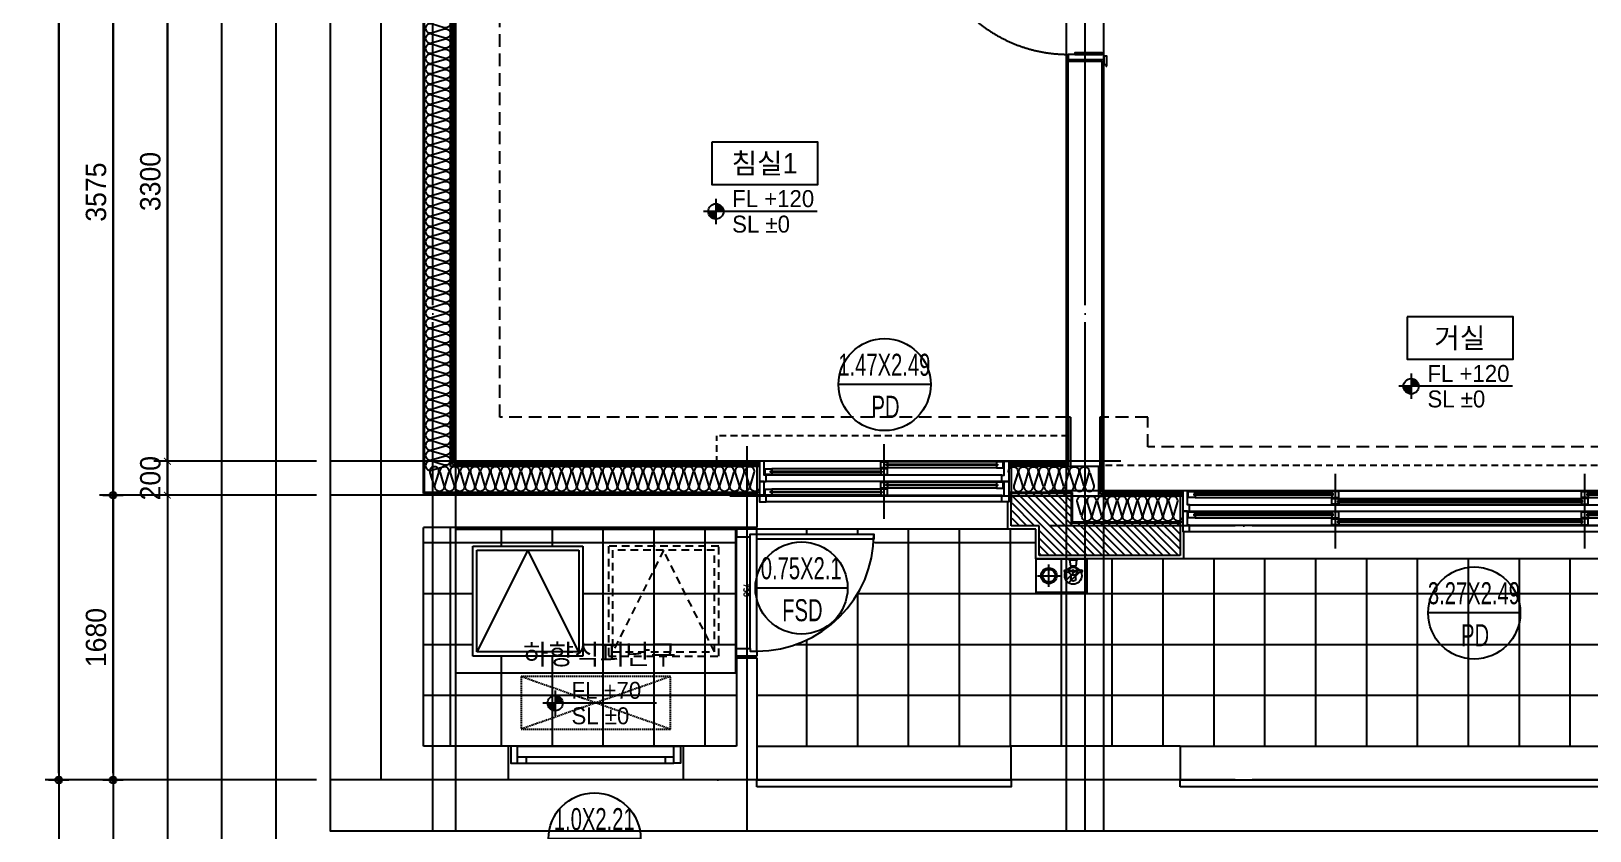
# Model space of a CAD drawing. Header units: millimetres. Extents: x -24416 to 92204, y -190080 to 23760.
# Drawn here: x 5327 to 14515, y 5502 to 10219 of the extents above; entities that cross this region are included whole.
import ezdxf
from ezdxf.enums import TextEntityAlignment as Align

# ---------------------------------------------------------------- set-up
doc = ezdxf.new("R2010")
doc.units = ezdxf.units.MM
doc.header["$LTSCALE"] = 50
for name, pattern in [('AUDIT_D_220706163347-0', [0]), ('CEN', [62, 60, -1, 0, -1]), ('H', [1.3, 0.8, -0.5]), ('HD', [2.5, 1.5, -1]), ('HID', [2.3, 1.5, -0.8]), ('평면도(기준)$0$CENTER2', [16.25, 15, -0.5, 0.25, -0.5])]:
    doc.linetypes.add(name, pattern=pattern)
doc.layers.get('defpoints').update_dxf_attribs({"color": 139})
for name, color, linetype in [('A-ELE8', 8, 'Continuous'), ('A-레벨', 7, 'AUDIT_D_220706163347-0'), ('A-창호부호', 4, 'Continuous'), ('A_HAT', 8, 'Continuous'), ('AA-XXXX-DIMS', 7, 'Continuous'), ('CEN_CON', 1, 'CEN'), ('CEN_WALL', 12, 'CEN'), ('CONC', 2, 'Continuous'), ('dan1', 7, 'HID'), ('DIM', 7, 'AUDIT_D_220706163347-0'), ('DOOR', 4, 'Continuous'), ('ELE3_CON', 7, 'Continuous'), ('ELE4', 4, 'Continuous'), ('ETC', 7, 'Continuous'), ('FIN', 6, 'Continuous'), ('INS', 8, 'Continuous'), ('SINA-F-FRAME', 4, 'Continuous'), ('WAL', 3, 'Continuous'), ('WAL_DRY', 7, 'Continuous'), ('WIN', 4, 'Continuous'), ('X - 단위세대$0$ETC', 6, 'Continuous'), ('바닥타일', 8, 'Continuous'), ('수전', 4, 'Continuous'), ('실명', 3, 'AUDIT_D_220706163347-0'), ('실명박스', 7, 'AUDIT_D_220706163347-0'), ('커튼박스', 6, 'Continuous'), ('평면도(기준)$0$1.EC-F-DOOR', 4, 'Continuous'), ('평면도(기준)$0$1.EC-F-DOOR-F', 4, 'Continuous')]:
    doc.layers.add(name, color=color, linetype=linetype)
for name, color, linetype, plot in [('Def-PrintX', 147, 'Continuous', False), ('Defpoint', 135, 'Continuous', False), ('MC', 135, 'Continuous', False), ('X - 단위세대$0$0_임시', 134, 'Continuous', False)]:
    doc.layers.add(name, color=color, linetype=linetype, plot=plot)
doc.styles.add('HAUD01', font='Dotum.ttf')
doc.styles.get("Standard").update_dxf_attribs({"font": 'txt', "bigfont": 'whgtxt.shx'})
doc.styles.add('맑은고딕', font='malgun.ttf', dxfattribs={"width": 0.9})
doc.dimstyles.new('DIM_40', dxfattribs={"dimscale": 40, "dimtxt": 3, "dimasz": 1, "dimexe": 2, "dimexo": 2, "dimgap": 1, "dimtad": 1, "dimdec": 0, "dimzin": 0, "dimdsep": 46, "dimtxsty": '맑은고딕', "dimblk1": 'DIMDOT', "dimblk2": 'DIMDOT', "dimsah": 1, "dimcen": 0.09, "dimdle": 2, "dimclrd": 7, "dimclre": 7, "dimclrt": 3, "dimadec": 0, "dimazin": 0, "dimtfac": 1, "dimtdec": 0, "dimtix": 1, "dimtmove": 2, "dimatfit": 3, "dimldrblk": 'DIMDOT', "dimfxl": 2, "dimtolj": 1, "dimtzin": 0, "dimarcsym": 0})
doc.dimstyles.new('MCDIM_40', dxfattribs={"dimscale": 40, "dimtxt": 3, "dimasz": 1, "dimexe": 2, "dimexo": 2, "dimgap": 1, "dimtad": 1, "dimdec": 0, "dimzin": 0, "dimdsep": 46, "dimtxsty": '맑은고딕', "dimblk1": 'ARCHTICK', "dimblk2": 'ARCHTICK', "dimsah": 1, "dimcen": 0.09, "dimdle": 2, "dimclrd": 7, "dimclre": 7, "dimclrt": 3, "dimadec": 0, "dimazin": 0, "dimtfac": 1, "dimtdec": 0, "dimtix": 1, "dimtmove": 2, "dimatfit": 3, "dimldrblk": 'ARCHTICK', "dimfxl": 1, "dimtolj": 1, "dimtzin": 0, "dimarcsym": 0})
pattern_1 = [(0, (0, 0), (0, 300), []), (90, (0, 0), (-300, 2e-14), [])]

# ---------------------------------------------------------------- blocks, each defined once
blk = doc.blocks.new('실외기창_1000')
at = {"layer": 'WIN', "color": 8}
blk.add_line((960, 100), (40, 100), dxfattribs=at)
at = {"layer": 'WIN'}
for p, q in [((960, 36), (40, 36)), ((960, 0), (40, 0)), ((90, 36), (90, 0)), ((910, 36), (910, 0))]:
    blk.add_line(p, q, dxfattribs=at)
for points in [[(40, 100), (0, 100), (0, 0), (40, 0)], [(960, 100), (1000, 100), (1000, 0), (960, 0)]]:
    blk.add_lwpolyline(points, close=True, dxfattribs=at)
blk = doc.blocks.new('수전')
at = {"layer": '수전'}
for p, q in [((0, 0), (58.5, 0, 0)), ((23.4, -71.3), (-14.8, -64.6)), ((23.4, -74.6), (-14.8, -81.3)), ((19.7, -49.8), (6.1, -63.4)), ((6.1, -63.4), (6.1, -68.2)), ((6.1, -77.6), (6.1, -82.5)), ((6.1, -82.5), (19.7, -96)), ((29.2, -7), (9.3, -7)), ((9.9, -7), (14.9, -42.9)), ((14.5, -117.3), (14.5, -90.9)), ((14.9, -42.9), (29.2, -42.9)), ((38.8, -49.8), (19.7, -49.8)), ((49.2, -7), (29.2, -7)), ((29.2, -42.9), (43.6, -42.9)), ((35.1, -71.3), (73.3, -64.6)), ((35.1, -74.6), (73.3, -81.3)), ((52.3, -63.4), (38.8, -49.8)), ((38.8, -96), (52.3, -82.5)), ((43.6, -42.9), (48.6, -7)), ((44, -90.9), (44, -117.3)), ((52.3, -68.2), (52.3, -63.4)), ((52.3, -82.5), (52.3, -77.6)), ((19.7, -96), (38.8, -96))]:
    blk.add_line(p, q, dxfattribs=at)
blk.add_circle((29.2, -72.9), 5.91, dxfattribs=at)
for centre, radius, start, end in [((11.8, 6), 13.2, 207.18523, 259.41198), ((46.7, 6), 13.2, 280.58802, 332.81477), ((-14.8, -72.9), 8.37, 90, 270), ((-12.4, -49.9), 28.1, 351.51099, 14.30798), ((70.8, -49.9), 28.1, 165.69202, 188.48901), ((73.3, -72.9), 8.37, 270, 90), ((29.2, -117.3), 14.7, 180, 0)]:
    blk.add_arc(centre, radius, start, end, dxfattribs=at)
blk = doc.blocks.new('X - 단위세대$0$200207-발코니배수구')
at = {"layer": 'X - 단위세대$0$ETC', "color": 4}
for p, q in [((0, 0), (0, 200)), ((0, 200), (300, 200)), ((300, 0), (300, 200)), ((300, 0), (0, 0))]:
    blk.add_line(p, q, dxfattribs=at)
at = {"layer": 'X - 단위세대$0$ETC', "color": 8}
for p, q in [((38.1, 72.7), (107.3, 141.9)), ((52.7, 58.1), (121.9, 127.3))]:
    blk.add_line(p, q, dxfattribs=at)
at = {"layer": 'X - 단위세대$0$ETC', "color": 1}
for p, q in [((290, 100), (157.4, 100)), ((223.7, 166.3), (223.7, 33.7))]:
    blk.add_line(p, q, dxfattribs=at)
at = {"layer": 'X - 단위세대$0$ETC', "color": 4}
for centre, radius in [((80, 100), 50), ((223.7, 100), 46.3)]:
    blk.add_circle(centre, radius, dxfattribs=at)
at = {"layer": 'X - 단위세대$0$ETC', "color": 8}
blk.add_circle((223.7, 100), 37.5, dxfattribs=at)
blk = doc.blocks.new('A$C24669fbc')
at = {"layer": 'Defpoint'}
blk.add_lwpolyline([(1650, 850), (0, 850), (0, 0), (1650, 0)], close=True, dxfattribs=at)
at = {"layer": 'ETC', "linetype": 'HD', "ltscale": 0.6}
for points in [[(100, 750), (750, 750), (750, 100), (100, 100)], [(125, 725), (725, 725), (725, 125), (125, 125)]]:
    blk.add_lwpolyline(points, close=True, dxfattribs=at)
at = {"layer": 'ETC', "linetype": 'HD', "ltscale": 10}
for points in [[(1550, 750), (900, 750), (900, 100), (1550, 100)], [(1525, 725), (925, 725), (925, 125), (1525, 125)]]:
    blk.add_lwpolyline(points, close=True, dxfattribs=at)
at = {"layer": 'ETC', "linetype": 'HD', "ltscale": 0.6}
blk.add_lwpolyline([(125, 125), (425, 725), (725, 125)], dxfattribs=at)
at = {"layer": 'ETC', "linetype": 'HD', "ltscale": 10}
blk.add_lwpolyline([(925, 125), (1225, 725), (1525, 125)], dxfattribs=at)
blk = doc.blocks.new('A$C8273e713')
at = {"layer": 'A-ELE8', "linetype": 'HID', "ltscale": 0.1}
for p, q in [((0, 310), (880, 0)), ((0, 0), (880, 310))]:
    blk.add_line(p, q, dxfattribs=at)
blk.add_lwpolyline([(0, 310), (880, 310), (880, 0), (0, 0)], close=True, dxfattribs=at)
blk = doc.blocks.new('SD_750')
at = {"layer": 'DOOR'}
for p, q in [((720, 120), (30, 120)), ((705, 80), (45, 80)), ((705, 0), (45, 0))]:
    blk.add_line(p, q, dxfattribs=at)
for points in [[(30, 120), (30, 810), (60, 810), (60, 120), (30, 120)], [(0, 120), (0, 0), (45, 0), (45, 80), (30, 80), (30, 120), (0, 120)], [(750, 120), (750, 0), (705, 0), (705, 80), (720, 80), (720, 120), (750, 120)]]:
    blk.add_lwpolyline(points, dxfattribs=at)
blk.add_arc((30, 120), 690, 0, 90, dxfattribs=at)
at = {"layer": 'X - 단위세대$0$0_임시'}
for p, q in [((-10, 120), (-10, 0)), ((760, 120), (760, 0))]:
    blk.add_line(p, q, dxfattribs=at)
at = {"layer": 'Def-PrintX'}
blk.add_text('750', height=30, dxfattribs=at).set_placement((360, 58.1), align=Align.MIDDLE)
blk = doc.blocks.new('WIN_이중창_3300-2')
at = {"layer": 'Defpoint'}
for p, q in [((-15, 240), (-15, 0)), ((3285, 240), (3285, 0))]:
    blk.add_line(p, q, dxfattribs=at)
at = {"layer": 'WIN'}
for p, q in [((900, -100), (900, 340)), ((2370, -100), (2370, 340))]:
    blk.add_line(p, q, dxfattribs=at)
at = {"layer": 'WIN', "color": 8}
for p, q in [((3242, 240), (28, 240)), ((880, 237), (73, 237)), ((880, 202), (73, 202)), ((2350, 196), (920, 196)), ((3197, 237), (2390, 237)), ((3197, 202), (2390, 202)), ((3230, 158), (40, 158)), ((3230, 120), (40, 120)), ((880, 117), (73, 117)), ((2350, 161), (920, 161)), ((3197, 117), (2390, 117)), ((3230, 38), (40, 38)), ((3230, 0), (40, 0)), ((880, 82), (73, 82)), ((2350, 76), (920, 76)), ((2350, 41), (920, 41)), ((3197, 82), (2390, 82))]:
    blk.add_line(p, q, dxfattribs=at)
at = {"layer": 'WIN'}
for points in [[(40, 158), (28, 158), (28, 240), (0, 240), (0, 120), (40, 120), (40, 158)], [(73, 216.5), (73, 202), (33, 202), (33, 237), (73, 237), (73, 222.5)], [(887, 222.5), (887, 216.5), (66, 216.5), (66, 222.5), (887, 222.5)], [(880, 216.5), (880, 202), (920, 202), (920, 237), (880, 237), (880, 222.5)], [(920, 175.5), (920, 161), (880, 161), (880, 196), (920, 196), (920, 181.5)], [(2390, 216.5), (2390, 202), (2350, 202), (2350, 237), (2390, 237), (2390, 222.5)], [(2350, 175.5), (2350, 161), (2390, 161), (2390, 196), (2350, 196), (2350, 181.5)], [(3204, 222.5), (3204, 216.5), (2383, 216.5), (2383, 222.5), (3204, 222.5)], [(3197, 216.5), (3197, 202), (3237, 202), (3237, 237), (3197, 237), (3197, 222.5)], [(3230, 158), (3242, 158), (3242, 240), (3270, 240), (3270, 120), (3230, 120), (3230, 158)], [(40, 38), (28, 38), (28, 120), (0, 120), (0, 0), (40, 0), (40, 38)], [(73, 96.5), (73, 82), (33, 82), (33, 117), (73, 117), (73, 102.5)], [(887, 102.5), (887, 96.5), (66, 96.5), (66, 102.5), (887, 102.5)], [(880, 96.5), (880, 82), (920, 82), (920, 117), (880, 117), (880, 102.5)], [(2357, 181.5), (2357, 175.5), (913, 175.5), (913, 181.5), (2357, 181.5)], [(2390, 96.5), (2390, 82), (2350, 82), (2350, 117), (2390, 117), (2390, 102.5)], [(3204, 102.5), (3204, 96.5), (2383, 96.5), (2383, 102.5), (3204, 102.5)], [(3197, 96.5), (3197, 82), (3237, 82), (3237, 117), (3197, 117), (3197, 102.5)], [(3230, 38), (3242, 38), (3242, 120), (3270, 120), (3270, 0), (3230, 0), (3230, 38)], [(920, 55.5), (920, 41), (880, 41), (880, 76), (920, 76), (920, 61.5)], [(2357, 61.5), (2357, 55.5), (913, 55.5), (913, 61.5), (2357, 61.5)], [(2350, 55.5), (2350, 41), (2390, 41), (2390, 76), (2350, 76), (2350, 61.5)]]:
    blk.add_lwpolyline(points, dxfattribs=at)
blk = doc.blocks.new('WIN_이중창_1500')
at = {"layer": 'Defpoint'}
for p, q in [((-15, 240), (-15, 0)), ((1485, 240), (1485, 0))]:
    blk.add_line(p, q, dxfattribs=at)
at = {"layer": 'WIN'}
blk.add_line((735, -100), (735, 340), dxfattribs=at)
at = {"layer": 'WIN', "color": 8}
for p, q in [((1442, 240), (28, 240)), ((715, 196), (73, 196)), ((1397, 237), (755, 237)), ((1397, 202), (755, 202)), ((1430, 158), (40, 158)), ((1430, 120), (40, 120)), ((715, 161), (73, 161)), ((1397, 117), (755, 117)), ((1430, 38), (40, 38)), ((1430, 0), (40, 0)), ((715, 76), (73, 76)), ((715, 41), (73, 41)), ((1397, 82), (755, 82))]:
    blk.add_line(p, q, dxfattribs=at)
at = {"layer": 'WIN'}
for points in [[(40, 158), (28, 158), (28, 240), (0, 240), (0, 120), (40, 120), (40, 158)], [(73, 175.5), (73, 161), (33, 161), (33, 196), (73, 196), (73, 181.5)], [(755, 216.5), (755, 202), (715, 202), (715, 237), (755, 237), (755, 222.5)], [(715, 175.5), (715, 161), (755, 161), (755, 196), (715, 196), (715, 181.5)], [(1404, 222.5), (1404, 216.5), (748, 216.5), (748, 222.5), (1404, 222.5)], [(1397, 216.5), (1397, 202), (1437, 202), (1437, 237), (1397, 237), (1397, 222.5)], [(1430, 158), (1442, 158), (1442, 240), (1470, 240), (1470, 120), (1430, 120), (1430, 158)], [(40, 38), (28, 38), (28, 120), (0, 120), (0, 0), (40, 0), (40, 38)], [(722, 181.5), (722, 175.5), (66, 175.5), (66, 181.5), (722, 181.5)], [(755, 96.5), (755, 82), (715, 82), (715, 117), (755, 117), (755, 102.5)], [(1404, 102.5), (1404, 96.5), (748, 96.5), (748, 102.5), (1404, 102.5)], [(1397, 96.5), (1397, 82), (1437, 82), (1437, 117), (1397, 117), (1397, 102.5)], [(1430, 38), (1442, 38), (1442, 120), (1470, 120), (1470, 0), (1430, 0), (1430, 38)], [(73, 55.5), (73, 41), (33, 41), (33, 76), (73, 76), (73, 61.5)], [(722, 61.5), (722, 55.5), (66, 55.5), (66, 61.5), (722, 61.5)], [(715, 55.5), (715, 41), (755, 41), (755, 76), (715, 76), (715, 61.5)]]:
    blk.add_lwpolyline(points, dxfattribs=at)
blk = doc.blocks.new('insul1')
blk.add_lwpolyline([(0, 0.25, 1.344031), (0.35, 0.25), (0.2, 0.75, -1.344031), (0.55, 0.75), (0.4, 0.25)], format="xyb")
blk = doc.blocks.new('A$C65D858C3')
at = {"layer": '평면도(기준)$0$1.EC-F-DOOR', "color": 8}
for points in [[(120.8, 910), (60.8, 910), (60.8, 920), (120.8, 920)], [(120.8, 874), (60.8, 874), (60.8, 864), (120.8, 864)]]:
    blk.add_lwpolyline(points, close=True, dxfattribs=at)
for points in [[(80.8, 920), (80.8, 970), (260.8, 970), (260.8, 950), (100.8, 950), (100.8, 920)], [(80.8, 863.9), (80.8, 813.9), (260.8, 813.9), (260.8, 833.9), (100.8, 833.9), (100.8, 863.9)]]:
    blk.add_lwpolyline(points, dxfattribs=at)
at = {"layer": '평면도(기준)$0$1.EC-F-DOOR'}
blk.add_lwpolyline([(840.4, 910), (0.8, 910), (0.8, 874), (840.4, 874), (840.4, 910)], dxfattribs=at)
at = {"layer": '평면도(기준)$0$1.EC-F-DOOR', "color": 1, "linetype": '평면도(기준)$0$CENTER2', "ltscale": 6}
blk.add_arc((840.6, 910.6), 840.6, 182.49818, 269.98243, dxfattribs=at)
at = {"layer": '평면도(기준)$0$1.EC-F-DOOR-F'}
for points in [[(828.4, 980), (828.4, 920), (840.4, 920), (840.4, 980)], [(1050.4, 940), (1050.4, 910), (840.4, 910), (840.4, 940)], [(1050.4, 920), (1050.4, 940), (1050.4, 980), (1068.4, 980), (1068.4, 920)], [(1040.4, 910), (1040.4, 900), (880.4, 900), (880.4, 910)], [(828.4, 60), (828.4, 0), (840.4, 0), (840.4, 60)], [(1050.4, 40), (1050.4, 70), (840.4, 70), (840.4, 40)], [(1040.4, 70), (1040.4, 80), (880.4, 80), (880.4, 70)]]:
    blk.add_lwpolyline(points, close=True, dxfattribs=at)
blk.add_lwpolyline([(1068.4, 0), (1068.4, 60), (1050.4, 60), (1050.4, 10), (1065.4, 10), (1065.4, 0), (1068.4, 0)], dxfattribs=at)
blk = doc.blocks.new('U-76A(기본)', base_point=(206307.1, 38575.4))
at = {"layer": 'A_HAT'}
h = blk.add_hatch(dxfattribs=at)
h.set_pattern_fill('ANSI31', color=256, scale=10, style=0)
h.paths.add_polyline_path([(216492.1, 40090.4), (215932.1, 40090.4), (215932.1, 40040.4), (215932.1, 39900.4), (216492.1, 39900.4)])
h.paths.add_polyline_path([(216762.1, 40075.4), (216922.1, 40075.4), (216922.1, 40265.4), (216572.1, 40265.4), (216572.1, 40090.4), (216492.1, 40090.4), (216492.1, 39900.4), (216762.1, 39900.4)])
at = {"layer": '바닥타일'}
h = blk.add_hatch(dxfattribs=at)
h.set_pattern_fill('_USER', color=256, scale=300, double=1, pattern_type=0)
h.set_pattern_definition(pattern_1)
h.paths.add_polyline_path([(219452.1, 39305.4), (219452.1, 39955.4), (220102.1, 39955.4), (220102.1, 39305.4)], flags=16)
h.paths.add_polyline_path([(219477.1, 39330.4), (219477.1, 39930.4), (219777.1, 39930.4)], flags=0)
h.paths.add_polyline_path([(218547.1, 38775.4), (220392.1, 38775.4), (220392.1, 40065.4), (218547.1, 40065.4)])
h.paths.add_polyline_path([(219477.1, 39330.4), (219477.1, 39930.4), (219777.1, 39930.4)], flags=0)
h = blk.add_hatch(dxfattribs=at)
h.set_pattern_fill('_USER', color=256, scale=300, double=1, pattern_type=0)
h.set_pattern_definition(pattern_1)
edge = h.paths.add_edge_path()
edge.add_arc((218422.1, 40025.4), 690, 180.00105, 270.41264)
edge.add_line((218427.1, 39335.4), (218427.1, 38775.4))
edge.add_line((218427.1, 38775.4), (206432.1, 38775.4))
edge.add_line((206432.1, 38775.4), (206432.1, 39880.4))
edge.add_line((206432.1, 39880.4), (216782.1, 39880.4))
edge.add_line((216782.1, 39880.4), (216782.1, 40055.4))
edge.add_line((216782.1, 40055.4), (218422.1, 40055.4))
edge.add_line((218422.1, 40055.4), (218422.1, 40025.4))
edge.add_line((218422.1, 40025.4), (217732.1, 40025.4))
at = {"layer": 'CEN_CON'}
for p, q in [((216492.1, 38275.4), (216492.1, 48910.4)), ((220337.1, 38275.4), (220337.1, 48910.4)), ((218392.1, 40255.4), (220942.1, 40255.4)), ((206307.1, 38575.4), (220942.1, 38575.4))]:
    blk.add_line(p, q, dxfattribs=at)
at = {"layer": 'CEN_WALL'}
for p, q in [((218487.1, 40545.4), (218487.1, 38275.4)), ((216282.1, 40250.4), (218587.1, 40250.4)), ((206307.1, 40075.4), (216702.1, 40075.4))]:
    blk.add_line(p, q, dxfattribs=at)
at = {"layer": 'CONC'}
for p, q in [((220642.1, 38575.4), (220642.1, 48020.4)), ((220392.1, 40265.4), (220392.1, 47820.4)), ((216392.1, 40715.4), (216392.1, 42815.4)), ((216592.1, 42815.4), (216392.1, 42815.4)), ((216592.1, 40715.4), (216592.1, 42815.4)), ((216392.1, 40715.4), (216405.1, 40715.4)), ((216405.1, 40715.4), (216405.1, 40425.4)), ((216579.1, 40715.4), (216579.1, 40425.4)), ((216579.1, 40715.4), (216592.1, 40715.4)), ((216405.1, 40425.4), (216579.1, 40425.4)), ((218427.1, 40265.4), (220392.1, 40265.4)), ((218427.1, 40265.4), (218427.1, 40065.4)), ((218427.1, 40065.4), (220392.1, 40065.4)), ((220392.1, 38775.4), (220392.1, 40065.4)), ((218427.1, 39295.4), (218427.1, 38775.4)), ((218547.1, 39295.4), (218427.1, 39295.4)), ((218547.1, 39295.4), (218547.1, 38775.4)), ((215932.1, 38775.4), (216927.1, 38775.4)), ((215932.1, 38775.4), (215932.1, 38575.4)), ((216927.1, 38575.4), (216927.1, 38775.4)), ((218427.1, 38775.4), (218427.1, 38575.4)), ((218547.1, 38775.4), (218862.1, 38775.4)), ((218862.1, 38775.4), (218862.1, 38575.4)), ((219892.1, 38775.4), (220392.1, 38775.4)), ((219892.1, 38775.4), (219892.1, 38575.4)), ((215932.1, 38575.4), (216927.1, 38575.4)), ((218427.1, 38575.4), (218862.1, 38575.4)), ((219892.1, 38575.4), (220642.1, 38575.4))]:
    blk.add_line(p, q, dxfattribs=at)
at = {"layer": 'dan1'}
for points in [[(216592.1, 40715.4), (219942.1, 40715.4), (219942.1, 45955.4), (216592.1, 45955.4)], [(212172.1, 40540.4), (216122.1, 40540.4), (216122.1, 40715.4), (216392.1, 40715.4)]]:
    blk.add_lwpolyline(points, dxfattribs=at)
at = {"layer": 'ELE3_CON'}
for p, q in [((215932.1, 38775.4), (212632.1, 38775.4)), ((218427.1, 38775.4), (216927.1, 38775.4)), ((218862.1, 38775.4), (219892.1, 38775.4)), ((218862.1, 38575.4), (219892.1, 38575.4))]:
    blk.add_line(p, q, dxfattribs=at)
at = {"layer": 'ELE4'}
for p, q in [((216947.1, 40055.4), (218427.1, 40055.4)), ((212652.1, 39880.4), (215912.1, 39880.4))]:
    blk.add_line(p, q, dxfattribs=at)
at = {"layer": 'FIN'}
for p, q in [((216947.1, 40055.4), (216947.1, 40215.4)), ((215912.1, 40040.4), (215912.1, 39880.4)), ((216782.1, 40055.4), (216947.1, 40055.4)), ((216782.1, 39880.4), (216782.1, 40055.4)), ((215912.1, 39880.4), (216782.1, 39880.4))]:
    blk.add_line(p, q, dxfattribs=at)
at = {"layer": 'INS'}
for p, q in [((220387.1, 40270.4), (220387.1, 46400.4)), ((220232.1, 40425.4), (220232.1, 46245.4)), ((216392.1, 40425.4), (216392.1, 40715.4)), ((216592.1, 40715.4), (216592.1, 40425.4)), ((216405.1, 40425.4), (216392.1, 40425.4)), ((216412.1, 40250.4), (216412.1, 40425.4)), ((216592.1, 40425.4), (216579.1, 40425.4)), ((216592.1, 40425.4), (216942.1, 40425.4)), ((218412.1, 40425.4), (220232.1, 40425.4)), ((215917.1, 40250.4), (216412.1, 40250.4)), ((216567.1, 40270.4), (216942.1, 40270.4)), ((216567.1, 40095.4), (216567.1, 40270.4)), ((218412.1, 40270.4), (220387.1, 40270.4)), ((215917.1, 40095.4), (216567.1, 40095.4))]:
    blk.add_line(p, q, dxfattribs=at)
at = {"layer": 'MC'}
for p, q in [((216382.1, 38275.4), (216382.1, 48910.4)), ((220202.1, 38275.4), (220202.1, 48910.4)), ((216602.1, 38275.4), (216602.1, 44005.4)), ((216282.1, 40455.4), (220942.1, 40455.4)), ((206307.1, 40280.4), (216702.1, 40280.4))]:
    blk.add_line(p, q, dxfattribs=at)
at = {"layer": 'WAL'}
for p, q in [((216572.1, 40265.4), (216927.1, 40265.4)), ((216572.1, 40090.4), (216572.1, 40265.4)), ((216927.1, 40075.4), (216927.1, 40265.4)), ((215932.1, 40090.4), (216572.1, 40090.4)), ((215932.1, 40090.4), (215932.1, 39900.4)), ((216762.1, 40075.4), (216927.1, 40075.4)), ((216762.1, 39900.4), (216762.1, 40075.4)), ((215932.1, 39900.4), (216762.1, 39900.4))]:
    blk.add_line(p, q, dxfattribs=at)
at = {"layer": 'WAL_DRY'}
for p, q in [((220212.1, 40445.4), (220212.1, 46225.4)), ((220222.1, 40435.4), (220222.1, 46235.4)), ((216592.1, 40445.4), (216942.1, 40445.4)), ((216592.1, 40435.4), (216942.1, 40435.4)), ((218412.1, 40445.4), (220212.1, 40445.4)), ((218412.1, 40435.4), (220222.1, 40435.4)), ((216392.1, 40270.4), (216392.1, 40425.4)), ((216402.1, 40260.4), (216402.1, 40425.4)), ((215917.1, 40270.4), (216392.1, 40270.4)), ((215917.1, 40260.4), (216402.1, 40260.4))]:
    blk.add_line(p, q, dxfattribs=at)
at = {"layer": 'X - 단위세대$0$ETC'}
for points in [[(215932.1, 38535.4), (215932.1, 38575.4), (212632.1, 38575.4), (212632.1, 38535.4), (215932.1, 38535.4)], [(218427.1, 38535.4), (218427.1, 38575.4), (216927.1, 38575.4), (216927.1, 38535.4), (218427.1, 38535.4)]]:
    blk.add_lwpolyline(points, dxfattribs=at)
at = {"layer": '커튼박스', "linetype": 'H'}
for p, q in [((216592.1, 40605.4), (218662.1, 40605.4)), ((218662.1, 40445.4), (218662.1, 40605.4)), ((212172.1, 40430.4), (216392.1, 40430.4))]:
    blk.add_line(p, q, dxfattribs=at)
at = {"ltscale": 100, "xscale": -1, "rotation": 180}
blk.add_blockref('X - 단위세대$0$200207-발코니배수구', (216482.1, 39880.4), dxfattribs=at)
blk.add_blockref('실외기창_1000', (218877.1, 38675.4))
at = {"layer": 'A-ELE8', "linetype": 'HID', "ltscale": 0.1}
blk.add_blockref('A$C8273e713', (218937.1, 38875.4), dxfattribs=at)
at = {"layer": 'DOOR', "xscale": -1, "rotation": 90}
blk.add_blockref('SD_750', (218547.1, 40055.4), dxfattribs=at)
at = {"layer": 'ETC', "linetype": 'HD', "ltscale": 10}
blk.add_blockref('A$C24669fbc', (218552.1, 39205.4), dxfattribs=at)
at = {"layer": 'INS', "row_count": 1}
for p, xscale, yscale, zscale, rotation, column_count, row_spacing, column_spacing in [((220232.1, 46245.4), 150.0000000000001, 150.0000000000001, 150.0000000000001, 270, 97, 1.577721810442024e-30, 60.00000000000004), ((216942.1, 40425.4), 150, 150, 150, 180, 8, 0, 60)]:
    blk.add_blockref('insul1', p, dxfattribs=dict(at, xscale=xscale, yscale=yscale, zscale=zscale, rotation=rotation, column_count=column_count, row_spacing=row_spacing, column_spacing=column_spacing))
at = {"layer": 'INS', "xscale": 150, "yscale": 150, "zscale": 150, "row_count": 1, "row_spacing": 0, "column_spacing": 60}
for p, column_count in [((218412.1, 40275.4), 32), ((215917.1, 40100.4), 10)]:
    blk.add_blockref('insul1', p, dxfattribs=dict(at, column_count=column_count))
at = {"layer": 'SINA-F-FRAME', "xscale": -1}
blk.add_blockref('A$C65D858C3', (217432.5, 42785.4), dxfattribs=at)
at = {"layer": 'WIN', "xscale": -1}
blk.add_blockref('WIN_이중창_1500', (218412.1, 40215.4), dxfattribs=at)
at = {"layer": 'WIN'}
blk.add_blockref('WIN_이중창_3300-2', (212647.1, 40040.4), dxfattribs=at)
at = {"layer": '수전'}
blk.add_blockref('수전', (216532.9, 39880.4), dxfattribs=at)
blk = doc.blocks.new('A$C4D377245')
at = {"layer": 'A-창호부호'}
blk.add_line((675, 345), (15, 345), dxfattribs=at)
blk.add_circle((345, 345), 330, dxfattribs=at)
blk = doc.blocks.new('A$Cb33ca4a3')
at = {"layer": 'A-레벨'}
h = blk.add_hatch(color=256, dxfattribs=at)
h.paths.add_polyline_path([(9363.3, -14649.3), (9363.3, -14604.3), (9318.3, -14604.3, 0.414214)])
h.paths.add_polyline_path([(9363.3, -14559.3), (9363.3, -14604.3), (9408.3, -14604.3, 0.414214)])
h = blk.add_hatch(color=256, dxfattribs=at)
h.paths.add_polyline_path([(13461.7, -15680.6), (13461.7, -15635.6), (13416.7, -15635.6, 0.414214)])
h.paths.add_polyline_path([(13461.7, -15590.6), (13461.7, -15635.6), (13506.7, -15635.6, 0.414214)])
h = blk.add_hatch(color=256, dxfattribs=at)
h.paths.add_polyline_path([(8416.2, -17549.6), (8416.2, -17504.6), (8371.2, -17504.6, 0.414214)])
h.paths.add_polyline_path([(8416.2, -17459.6), (8416.2, -17504.6), (8461.2, -17504.6, 0.414214)])
for p, q in [((9960.9, -14604.3), (9291.3, -14604.3)), ((9363.3, -14529.3), (9363.3, -14679.3)), ((13461.7, -15560.6), (13461.7, -15710.6)), ((14059.4, -15635.6), (13389.7, -15635.6)), ((8416.2, -17429.6), (8416.2, -17579.6)), ((9013.9, -17504.6), (8344.2, -17504.6))]:
    blk.add_line(p, q, dxfattribs=at)
for centre in [(9363.3, -14604.3), (13461.7, -15635.6), (8416.2, -17504.6)]:
    blk.add_circle(centre, 45, dxfattribs=at)
at = {"layer": 'A-레벨', "color": 4, "style": 'HAUD01'}
for s, p in [('FL +120', (9459.3, -14578.8)), ('SL %%P0', (9459.3, -14729)), ('FL +120', (13557.8, -15610)), ('SL %%P0', (13557.8, -15760.2)), ('FL +70', (8512.2, -17479.1)), ('SL %%P0', (8512.2, -17629.3))]:
    blk.add_text(s, height=100, dxfattribs=at).set_placement(p)
blk = doc.blocks.new('DIMDOT')
at = {"layer": 'AA-XXXX-DIMS'}
for p, q in [((-1.5, 0), (1.5, 0)), ((0, -1.5), (0, 1.5))]:
    blk.add_line(p, q, dxfattribs=at)
for radius in [0.5, 0.25]:
    blk.add_circle((0, 0), radius, dxfattribs=at)
blk = doc.blocks.new('*D588')
at = {"layer": 'defpoints', "color": 0, "transparency": 16777216}
for p in [(5490, -7922.9), (7090, -7922.9), (7090, -17957.9)]:
    blk.add_point(p, dxfattribs=at)
at = {"layer": 'DIM', "color": 7, "lineweight": -2, "transparency": 16777216}
for p, q in [((7010, -7922.9), (5410, -7922.9)), ((5490, -17917.9), (5490, -7962.9)), ((7010, -17957.9), (5410, -17957.9))]:
    blk.add_line(p, q, dxfattribs=at)
at = {"layer": 'DIM', "color": 7, "lineweight": -2, "transparency": 16777216, "xscale": 40, "yscale": 40, "zscale": 40}
for p, rotation in [((5490, -7922.9), 90), ((5490, -17957.9), 270)]:
    blk.add_blockref('DIMDOT', p, dxfattribs=dict(at, rotation=rotation))
at = {"layer": 'DIM', "color": 3, "transparency": 16777216, "insert": (5390, -12940.4), "char_height": 120, "attachment_point": 5, "rotation": 90, "style": 'HAUD01'}
blk.add_mtext('\\A1;10035', dxfattribs=at)
blk = doc.blocks.new('*D589')
at = {"layer": 'defpoints', "color": 0, "transparency": 16777216}
for p in [(5810, -16277.9), (7090, -16277.9), (7090, -17957.9)]:
    blk.add_point(p, dxfattribs=at)
at = {"layer": 'DIM', "color": 7, "lineweight": -2, "transparency": 16777216}
for p, q in [((7010, -16277.9), (5730, -16277.9)), ((5810, -17917.9), (5810, -16317.9)), ((7010, -17957.9), (5730, -17957.9))]:
    blk.add_line(p, q, dxfattribs=at)
at = {"layer": 'DIM', "color": 7, "lineweight": -2, "transparency": 16777216, "xscale": 40, "yscale": 40, "zscale": 40}
for p, rotation in [((5810, -16277.9), 90), ((5810, -17957.9), 270)]:
    blk.add_blockref('DIMDOT', p, dxfattribs=dict(at, rotation=rotation))
at = {"layer": 'DIM', "color": 3, "transparency": 16777216, "insert": (5710, -17117.9), "char_height": 120, "attachment_point": 5, "rotation": 90, "style": 'HAUD01'}
blk.add_mtext('\\A1;1680', dxfattribs=at)
blk = doc.blocks.new('*D590')
at = {"layer": 'defpoints', "color": 0, "transparency": 16777216}
for p in [(5810, -12702.9), (7090, -12702.9), (7090, -16277.9)]:
    blk.add_point(p, dxfattribs=at)
at = {"layer": 'DIM', "color": 7, "lineweight": -2, "transparency": 16777216}
for p, q in [((7010, -12702.9), (5730, -12702.9)), ((5810, -16237.9), (5810, -12742.9)), ((7010, -16277.9), (5730, -16277.9))]:
    blk.add_line(p, q, dxfattribs=at)
at = {"layer": 'DIM', "color": 7, "lineweight": -2, "transparency": 16777216, "xscale": 40, "yscale": 40, "zscale": 40}
for p, rotation in [((5810, -12702.9), 90), ((5810, -16277.9), 270)]:
    blk.add_blockref('DIMDOT', p, dxfattribs=dict(at, rotation=rotation))
at = {"layer": 'DIM', "color": 3, "transparency": 16777216, "insert": (5710, -14490.4), "char_height": 120, "attachment_point": 5, "rotation": 90, "style": 'HAUD01'}
blk.add_mtext('\\A1;3575', dxfattribs=at)
blk = doc.blocks.new('_ArchTick')
at = {"color": 0, "linetype": 'ByBlock', "const_width": 0.15}
blk.add_lwpolyline([(-0.5, -0.5), (0.5, 0.5)], dxfattribs=at)
blk = doc.blocks.new('*D594')
at = {"layer": 'defpoints', "color": 0, "transparency": 16777216}
for p in [(6130, -16077.9), (7090, -16077.9), (7090, -16277.9)]:
    blk.add_point(p, dxfattribs=at)
at = {"layer": 'DIM', "color": 7, "lineweight": -2, "transparency": 16777216}
for p, q in [((7010, -16077.9), (6050, -16077.9)), ((6130, -16077.9), (6130, -16037.9)), ((6130, -16277.9), (6130, -16077.9)), ((7010, -16277.9), (6050, -16277.9)), ((6130, -16277.9), (6130, -16317.9))]:
    blk.add_line(p, q, dxfattribs=at)
at = {"layer": 'DIM', "color": 7, "lineweight": -2, "transparency": 16777216, "xscale": 40, "yscale": 40, "zscale": 40}
for p, rotation in [((6130, -16077.9), 270), ((6130, -16277.9), 90)]:
    blk.add_blockref('_ArchTick', p, dxfattribs=dict(at, rotation=rotation))
at = {"layer": 'DIM', "color": 3, "transparency": 16777216, "insert": (6030, -16177.9), "char_height": 120, "attachment_point": 5, "rotation": 90, "style": 'HAUD01'}
blk.add_mtext('\\A1;200', dxfattribs=at)
blk = doc.blocks.new('*D595')
at = {"layer": 'defpoints', "color": 0, "transparency": 16777216}
for p in [(6130, -12777.9), (7090, -12777.9), (7090, -16077.9)]:
    blk.add_point(p, dxfattribs=at)
at = {"layer": 'DIM', "color": 7, "lineweight": -2, "transparency": 16777216}
for p, q in [((6130, -16157.9), (6130, -12697.9)), ((7010, -12777.9), (6050, -12777.9)), ((7010, -16077.9), (6050, -16077.9))]:
    blk.add_line(p, q, dxfattribs=at)
at = {"layer": 'DIM', "color": 7, "lineweight": -2, "transparency": 16777216, "xscale": 40, "yscale": 40, "zscale": 40}
for p, rotation in [((6130, -12777.9), 90), ((6130, -16077.9), 270)]:
    blk.add_blockref('_ArchTick', p, dxfattribs=dict(at, rotation=rotation))
at = {"layer": 'DIM', "color": 3, "transparency": 16777216, "insert": (6030, -14427.9), "char_height": 120, "attachment_point": 5, "rotation": 90, "style": 'HAUD01'}
blk.add_mtext('\\A1;3300', dxfattribs=at)
blk = doc.blocks.new('DIM-1108')
at = {"layer": 'DIM'}
for base, p1, p2, dimstyle, override, picture, middle in [((5490, -7922.9), (7090, -17957.9), (7090, -7922.9), 'DIM_40', {"dimscale": 40, "dimtxsty": 'HAUD01'}, '*D588', (5390, -12940.4)), ((5810, -12702.9), (7090, -16277.9), (7090, -12702.9), 'DIM_40', {"dimscale": 40, "dimtxsty": 'HAUD01'}, '*D590', (5710, -14490.4)), ((6130, -12777.9), (7090, -16077.9), (7090, -12777.9), 'MCDIM_40', {"dimtxsty": 'HAUD01'}, '*D595', (6030, -14427.9)), ((6130, -16077.9), (7090, -16277.9), (7090, -16077.9), 'MCDIM_40', {"dimtxsty": 'HAUD01'}, '*D594', (6030, -16177.9)), ((5810, -16277.9), (7090, -17957.9), (7090, -16277.9), 'DIM_40', {"dimscale": 40, "dimtxsty": 'HAUD01'}, '*D589', (5710, -17117.9))]:
    dim = blk.add_linear_dim(base=base, p1=p1, p2=p2, angle=90, dimstyle=dimstyle, override=override, dxfattribs=at)
    dim.commit()
    dim.dimension.update_dxf_attribs({"geometry": picture, "text_midpoint": middle})

msp = doc.modelspace()

# ---------------------------------------------------------------- linework, layer by layer
at = {"layer": 'defpoints'}
for points in [[(24657.2, 20477.1), (5490, 20477.1), (5490, 3902.1), (24657.2, 3902.1)], [(24337.2, 20157.1), (5810, 20157.1), (5810, 4222.1), (24337.2, 4222.1)], [(24017.2, 19837.1), (6130, 19837.1), (6130, 4542.1), (24017.2, 4542.1)], [(23697.2, 19517.1), (6450, 19517.1), (6450, 4862.1), (23697.2, 4862.1)], [(23377.2, 19197.1), (6770, 19197.1), (6770, 5182.1), (23377.2, 5182.1)], [(23057.2, 18877.1), (7090, 18877.1), (7090, 5502.1), (23057.2, 5502.1)]]:
    msp.add_lwpolyline(points, close=True, dxfattribs=at)
at = {"layer": '실명박스'}
for points in [[(9338.9, 9565.2), (9338.9, 9315.2), (9964.2, 9315.2), (9964.2, 9565.2)], [(13437.4, 8533.9), (13437.4, 8283.9), (14062.7, 8283.9), (14062.7, 8533.9)]]:
    msp.add_lwpolyline(points, close=True, dxfattribs=at)

# ---------------------------------------------------------------- block references
msp.add_blockref('DIM-1108', (0, 23760))
at = {"xscale": -1}
msp.add_blockref('U-76A(기본)', (21725, 5802.1), dxfattribs=at)
at = {"layer": 'A-창호부호'}
msp.add_blockref('A$Cb33ca4a3', (0, 23760), dxfattribs=at)
at = {"layer": 'A-창호부호', "xscale": 0.8231884058332071, "yscale": 0.8231884058332071, "zscale": 0.8231884058332071}
for p in [(10074.1, 7850.5), (9584.1, 6650.5), (13549.4, 6503.1), (8364.1, 5170.5)]:
    msp.add_blockref('A$C4D377245', p, dxfattribs=at)

# ---------------------------------------------------------------- texts
at = {"layer": 'A-창호부호', "color": 6, "style": 'HAUD01', "width": 0.7}
for s, p in [('1.47X2.49', (10356.4, 8251.3)), ('PD', (10363.3, 8003.6)), ('0.75X2.1', (9866.4, 7051.3)), ('3.27X2.49', (13831.8, 6903.9)), ('FSD', (9873.3, 6803.6)), ('PD', (13838.6, 6656.2)), ('1.0X2.21', (8646.4, 5571.3))]:
    msp.add_text(s, height=130, dxfattribs=at).set_placement(p, align=Align.MIDDLE)
at = {"layer": '실명', "style": 'HAUD01'}
for s, p in [('침실1', (9650.4, 9442)), ('거실', (13748.9, 8410.7)), ('하향식피난구', (8677.8, 6545.1))]:
    msp.add_text(s, height=120, dxfattribs=at).set_placement(p, align=Align.MIDDLE)

doc.saveas('drawing.dxf')
